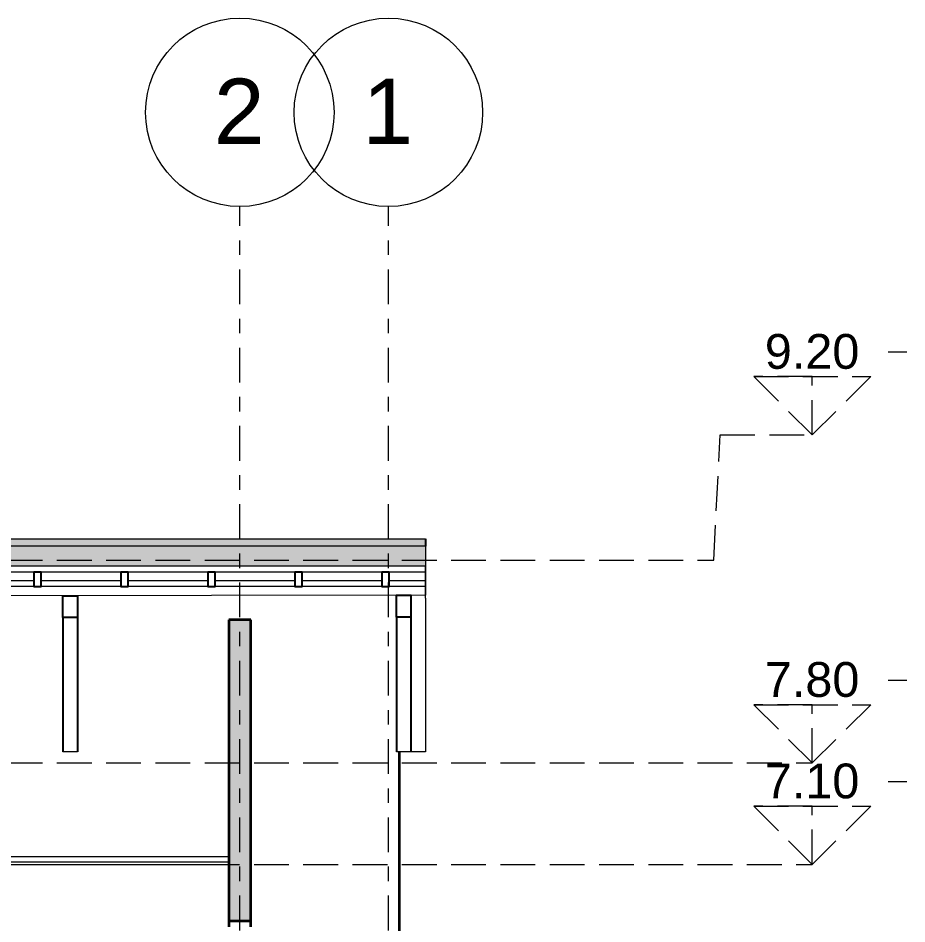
# Model space of a CAD drawing. Header units: millimetres. Extents: x -9559 to 23034, y -7226 to 22400.
# Drawn here: x 157.25 to 163.38, y 53.65 to 59.9 of the extents above; entities that cross this region are included whole.
import ezdxf

# ---------------------------------------------------------------- set-up
doc = ezdxf.new("R2010")
doc.units = ezdxf.units.MM
doc.header["$LTSCALE"] = 0.02
doc.linetypes.add('ACAD_ISO02W100', pattern=[15, 12, -3])
doc.linetypes.add('ACAD_ISO10W100', pattern=[18, 12, -3, 0, -3])
for name, color, linetype, lineweight in [('A-CLNG', 252, 'Continuous', 9), ('A-FLOR-LEVL', 251, 'ACAD_ISO02W100', 9), ('A-FLOR-PATT', 8, 'Continuous', 18), ('A-ROOF', 8, 'Continuous', 18), ('AQ-MUROS', 7, 'Continuous', 35), ('ES-CASTILLOS', 11, 'Continuous', 30), ('G-ANNO-TEXT', 250, 'Continuous', 9), ('S-GRID', 253, 'ACAD_ISO10W100', 5), ('S-GRID-IDEN', 253, 'Continuous', 9)]:
    doc.layers.add(name, color=color, linetype=linetype, lineweight=lineweight)
doc.styles.add('ARIAL', font='arial.ttf')
doc.styles.add('Arial_2', font='arial.ttf', dxfattribs={"height": 0.089297})

# ---------------------------------------------------------------- blocks, each defined once
blk = doc.blocks.new('Nivel - Extremo de nivel-147734-Sección 3')
at = {"layer": 'A-FLOR-LEVL'}
for p, q in [((15.8688, 0.5699), (15.7388, 0.5699)), ((14.8119, 0.402), (15.2157, 0)), ((14.8119, 0.402), (15.6194, 0.402)), ((15.2157, 0.402), (14.8119, 0.402)), ((14.8119, 0.402), (15.2157, 0)), ((15.2157, 0.402), (14.8119, 0.402)), ((14.8119, 0.402), (15.2157, 0)), ((15.6194, 0.402), (15.2157, 0)), ((15.2157, 0), (15.2157, 0.402)), ((15.2157, 0), (15.2157, 0.402)), ((15.2157, 0), (15.2157, 0.402))]:
    blk.add_line(p, q, dxfattribs=at)
blk = doc.blocks.new('Rejilla - Extremo inicial de rejilla - Círculo-11506-Sección 3')
at = {"layer": 'S-GRID-IDEN'}
blk.add_circle((12.2922, 12.2884), 0.65, dxfattribs=at)

msp = doc.modelspace()

# ---------------------------------------------------------------- hatches: boundary and pattern name
at = {"layer": 'A-FLOR-PATT'}
h = msp.add_hatch(color=256, dxfattribs=at)
h.paths.add_polyline_path([(143.1322, 50.5788), (142.9822, 50.5788), (142.9822, 49.3738), (143.1322, 49.3738)])
h.paths.add_polyline_path([(148.5572, 55.7516), (148.4072, 55.7516), (148.4072, 54.0038), (148.5572, 54.0038), (148.5572, 54.0338)])
h.paths.add_polyline_path([(148.5572, 53.0238), (148.4072, 53.0238), (148.4072, 53.0066), (148.4072, 50.8638), (148.5572, 50.8638)])
h.paths.add_polyline_path([(150.4572, 54.7638), (150.3072, 54.7638), (150.3072, 53.0038), (150.4572, 53.0038), (150.4572, 53.0388)])
h.paths.add_polyline_path([(151.7322, 54.7638), (151.5822, 54.7638), (151.5822, 50.8638), (151.7335, 50.8638)])
h.paths.add_polyline_path([(154.7322, 54.7638), (154.5822, 54.7638), (154.5822, 54.7104), (154.5822, 54.1158), (154.7322, 54.1158)])
h.paths.add_polyline_path([(154.7322, 54.0638), (154.5822, 54.0638), (154.5822, 53.7638), (154.7322, 53.7638)])
h.paths.add_polyline_path([(158.8572, 55.7516), (158.7072, 55.7516), (158.7072, 53.6738), (158.8572, 53.6738)])
h.paths.add_polyline_path([(158.8572, 51.3238), (158.7072, 51.3238), (158.7072, 50.6238), (158.8572, 50.6238)])
h.paths.add_polyline_path([(158.8572, 50.6238), (158.7072, 50.6238), (158.7072, 48.9848), (158.8572, 48.9848)])
h.paths.add_polyline_path([(153.2572, 50.6238), (153.1072, 50.6238), (153.1072, 49.1038), (153.2572, 49.1038), (153.2572, 49.1338)])
h.paths.add_polyline_path([(152.0822, 49.4238), (151.9322, 49.4238), (151.9322, 49.4066), (151.9322, 46.9638), (152.0822, 46.9638)])
h.paths.add_polyline_path([(149.6572, 50.6238), (149.6572, 50.6338), (149.5072, 50.6338), (149.5072, 50.6238), (149.5072, 48.7822), (149.5072, 47.5638), (149.6572, 47.5638), (149.6572, 47.6088), (149.6572, 47.6788)])
h.paths.add_polyline_path([(149.6572, 47.4112), (149.6572, 47.5638), (149.5072, 47.5638), (149.5072, 46.9638), (149.6572, 46.9638)])
at = {"layer": 'G-ANNO-TEXT', "transparency": 33554521}
h = msp.add_hatch(dxfattribs=at)
h.set_pattern_fill('SPANISH2', color=256, scale=0.21, pattern_type=2)
h.set_pattern_definition([(0, (2958.15196, 1571.95282), (0.42, 0.21), [0.0525, -0.3675]), (0, (2958.15196, 1571.97907), (0.42, 0.21), [0.0525, -0.1575]), (0, (2958.36196, 1572.00532), (0.42, 0.21), [0.0525, -0.3675]), (0, (2958.04696, 1571.87407), (0.42, 0.21), [0.02625, -0.21, 0.02625, -0.1575]), (45, (2958.07321, 1571.92657), (0, 0.21), [0.037123107, -0.55684659]), (45, (2958.04696, 1572.00532), (0, 0.21), [0.026523, -0.567446696]), (45, (2958.04696, 1572.03157), (0, 0.21), [0.031815, -0.562154696]), (135, (2958.30946, 1572.03157), (2e-17, 0.21), [0.031815, -0.562154696]), (135, (2958.30946, 1572.00532), (2e-17, 0.21), [0.026523, -0.567446696]), (135, (2958.28321, 1571.92657), (2e-17, 0.21), [0.037123107, -0.55684659]), (26.565051, (2958.09946, 1571.92657), (-1e-11, 0.21), [0.058696785, -0.41087749]), (26.565051, (2958.09946, 1571.95282), (-1e-11, 0.21), [0.058696785, -0.41087749]), (26.565051, (2957.99446, 1571.97907), (-1e-11, 0.21), [0.058696785, -0.41087749]), (26.565051, (2957.99446, 1572.00532), (-1e-11, 0.21), [0.058696785, -0.41087749]), (63.4349488, (2958.04696, 1571.87407), (1e-11, 0.21), [0.058696785, -0.880451766]), (63.4349488, (2958.07321, 1571.87407), (1e-11, 0.21), [0.058696785, -0.880451766]), (116.5650512, (2958.28321, 1571.87407), (-1e-11, 0.21), [0.058696785, -0.880451766]), (116.5650512, (2958.30946, 1571.87407), (-1e-11, 0.21), [0.058696785, -0.880451766]), (153.434949, (2958.25696, 1571.92657), (1e-11, 0.21), [0.058696785, -0.41087749]), (153.434949, (2958.25696, 1571.95282), (1e-11, 0.21), [0.058696785, -0.41087749]), (153.434949, (2958.36196, 1571.97907), (1e-11, 0.21), [0.058696785, -0.41087749]), (153.434949, (2958.36196, 1572.00532), (1e-11, 0.21), [0.058696785, -0.41087749]), (82.87498365, (2958.04696, 1571.874073), (1e-13, 0.21), [0.21163422, -3.174514034]), (97.12501635, (2958.30946, 1571.874073), (-1e-13, 0.21), [0.21163422, -3.174514034])])
h.paths.add_polyline_path([(160.0622, 56.3105), (148.0622, 56.3105), (148.0622, 56.2605), (160.0622, 56.2605)])
h = msp.add_hatch(dxfattribs=at)
h.set_pattern_fill('SPANISH2', color=256, scale=0.21, pattern_type=2)
h.set_pattern_definition([(0, (141.04413, 78.3863), (0.42, 0.21), [0.0525, -0.3675]), (0, (141.04413, 78.41256), (0.42, 0.21), [0.0525, -0.1575]), (0, (141.25413, 78.4388), (0.42, 0.21), [0.0525, -0.3675]), (0, (140.93913, 78.30756), (0.42, 0.21), [0.02625, -0.21, 0.02625, -0.1575]), (45, (140.96538, 78.36006), (0, 0.21), [0.037123, -0.5568466]), (45, (140.93913, 78.43881), (0, 0.21), [0.026523, -0.5674467]), (45, (140.93913, 78.46506), (0, 0.21), [0.031815, -0.5621547]), (135, (141.20163, 78.46506), (2e-17, 0.21), [0.031815, -0.5621547]), (135, (141.20163, 78.43881), (2e-17, 0.21), [0.026523, -0.5674467]), (135, (141.17538, 78.36006), (2e-17, 0.21), [0.037123, -0.5568466]), (26.56505, (140.99163, 78.36006), (-1e-11, 0.21), [0.0586968, -0.4108775]), (26.56505, (140.99163, 78.3863), (-1e-11, 0.21), [0.0586968, -0.4108775]), (26.56505, (140.88663, 78.41256), (-1e-11, 0.21), [0.0586968, -0.4108775]), (26.56505, (140.88663, 78.4388), (-1e-11, 0.21), [0.0586968, -0.4108775]), (63.43495, (140.93913, 78.30756), (1e-11, 0.21), [0.0586968, -0.8804518]), (63.43495, (140.96538, 78.30756), (1e-11, 0.21), [0.0586968, -0.8804518]), (116.56505, (141.17538, 78.30756), (-1e-11, 0.21), [0.0586968, -0.8804518]), (116.56505, (141.20163, 78.30756), (-1e-11, 0.21), [0.0586968, -0.8804518]), (153.43495, (141.14913, 78.36006), (1e-11, 0.21), [0.0586968, -0.4108775]), (153.43495, (141.14913, 78.3863), (1e-11, 0.21), [0.0586968, -0.4108775]), (153.43495, (141.25413, 78.41256), (1e-11, 0.21), [0.0586968, -0.4108775]), (153.43495, (141.25413, 78.4388), (1e-11, 0.21), [0.0586968, -0.4108775]), (82.87498, (140.93913, 78.30756), (1e-13, 0.21), [0.2116342, -3.174514]), (97.12502, (141.20163, 78.30756), (-1e-13, 0.21), [0.2116342, -3.174514])])
h.paths.add_polyline_path([(148.1556, 56.1207), (160.0622, 56.1207), (160.0622, 56.2605), (148.0622, 56.2605), (148.0622, 56.1207)])

# ---------------------------------------------------------------- linework, layer by layer
msp.add_line((160.0622, 56.3105), (160.0622, 56.2605))
at = {"layer": 'A-CLNG'}
for p, q in [((158.7072, 54.1158), (151.7322, 54.1158)), ((158.7072, 54.0798), (151.7322, 54.0798)), ((151.7322, 54.0638), (158.7072, 54.0638))]:
    msp.add_line(p, q, dxfattribs=at)
at = {"layer": 'A-FLOR-LEVL'}
for p, q in [((162.051, 56.1638), (162.0957, 57.027)), ((162.0957, 57.027), (162.7307, 57.027)), ((138.4804, 56.1638), (162.051, 56.1638)), ((138.4804, 54.7638), (162.7307, 54.7638)), ((138.4804, 54.0638), (162.7307, 54.0638))]:
    msp.add_line(p, q, dxfattribs=at)
at = {"layer": 'A-ROOF'}
for p, q in [((160.0622, 56.2605), (148.0622, 56.2605)), ((160.0622, 56.2605), (160.0622, 56.1207)), ((160.0622, 56.1207), (148.0622, 56.1207)), ((160.0622, 56.1207), (158.9466, 56.1207)), ((160.0622, 55.9007), (160.0622, 56.1207)), ((160.0622, 56.1207), (160.0622, 55.9207)), ((160.0622, 56.0807), (148.0622, 56.0807)), ((157.3622, 56.0207), (156.8122, 56.0207)), ((157.9622, 56.0207), (157.4122, 56.0207)), ((158.5622, 56.0207), (158.0122, 56.0207)), ((159.1622, 56.0207), (158.6122, 56.0207)), ((159.1622, 56.0207), (158.9466, 56.0207)), ((159.7622, 56.0207), (159.2122, 56.0207)), ((160.0622, 56.0207), (159.8122, 56.0207)), ((160.0622, 55.9807), (148.0622, 55.9807)), ((160.0622, 55.9207), (148.0622, 55.9007)), ((160.0622, 55.9007), (160.0622, 54.8405)), ((157.6622, 54.8405), (157.5622, 54.8405)), ((159.8822, 54.8405), (159.8622, 54.8405)), ((160.0622, 54.8405), (159.8822, 54.8405))]:
    msp.add_line(p, q, dxfattribs=at)
at = {"layer": 'AQ-MUROS'}
for p, q in [((158.7072, 55.7516), (158.7072, 53.6338)), ((158.8572, 55.7516), (158.7072, 55.7516)), ((158.8572, 53.6338), (158.8572, 55.7516)), ((159.8822, 54.8405), (159.8822, 46.9638)), ((158.7072, 53.6738), (158.8572, 53.6738))]:
    msp.add_line(p, q, dxfattribs=at)
at = {"layer": 'ES-CASTILLOS', "lineweight": 25}
for p, q in [((157.5622, 55.7669), (157.5622, 54.8405)), ((157.6622, 55.7669), (157.6622, 54.8405)), ((159.8622, 55.7669), (159.8622, 54.8405)), ((159.9622, 55.7669), (159.9622, 54.8405))]:
    msp.add_line(p, q, dxfattribs=at)
for points in [[(157.3622, 56.0807), (157.3622, 55.9807), (157.4122, 55.9807), (157.4122, 56.0807)], [(157.9622, 56.0807), (157.9622, 55.9807), (158.0122, 55.9807), (158.0122, 56.0807)], [(158.5622, 56.0807), (158.5622, 55.9807), (158.6122, 55.9807), (158.6122, 56.0807)], [(159.1622, 56.0807), (159.1622, 55.9807), (159.2122, 55.9807), (159.2122, 56.0807)], [(159.7622, 56.0807), (159.7622, 55.9807), (159.8122, 55.9807), (159.8122, 56.0807)], [(157.5622, 55.7669), (157.5622, 55.9169), (157.6622, 55.9169), (157.6622, 55.7669)], [(159.8622, 55.7707), (159.8622, 55.9207), (159.9622, 55.9207), (159.9622, 55.7707)]]:
    msp.add_lwpolyline(points, close=True, dxfattribs=at)
at = {"layer": 'G-ANNO-TEXT', "transparency": 33554521}
msp.add_line((148.0622, 56.3105), (160.0622, 56.3105), dxfattribs=at)
at = {"layer": 'S-GRID'}
for p, q in [((158.7822, 46.5888), (158.7822, 58.6022)), ((159.8072, 46.5888), (159.8072, 58.6022))]:
    msp.add_line(p, q, dxfattribs=at)

# ---------------------------------------------------------------- block references
at = {"layer": 'A-FLOR-LEVL'}
for p in [(147.5151, 57.027), (147.5151, 54.7638), (147.5151, 54.0638)]:
    msp.add_blockref('Nivel - Extremo de nivel-147734-Sección 3', p, dxfattribs=at)
at = {"layer": 'S-GRID-IDEN'}
for p in [(146.4901, 46.9638), (147.5151, 46.9638)]:
    msp.add_blockref('Rejilla - Extremo inicial de rejilla - Círculo-11506-Sección 3', p, dxfattribs=at)

# ---------------------------------------------------------------- texts
at = {"layer": 'A-FLOR-LEVL', "char_height": 0.24, "width": 0.785654, "attachment_point": 1, "style": 'ARIAL'}
for s, insert in [('9.20', (162.4037, 57.7231)), ('7.80', (162.4037, 55.46)), ('7.10', (162.4037, 54.76))]:
    msp.add_mtext(s, dxfattribs=dict(at, insert=insert))

# ---------------------------------------------------------------- next in the draw order: texts
at = {"layer": 'S-GRID-IDEN', "char_height": 0.45, "width": 0.424894, "attachment_point": 1, "style": 'Arial_2', "bg_fill": 3, "box_fill_scale": 1.25, "bg_fill_color": 256, "bg_fill_true_color": 13158600, "bg_fill_transparency": 0}
for s, insert in [('2', (158.6036, 59.4848)), ('1', (159.6286, 59.4848))]:
    msp.add_mtext(s, dxfattribs=dict(at, insert=insert))

doc.saveas('drawing.dxf')
